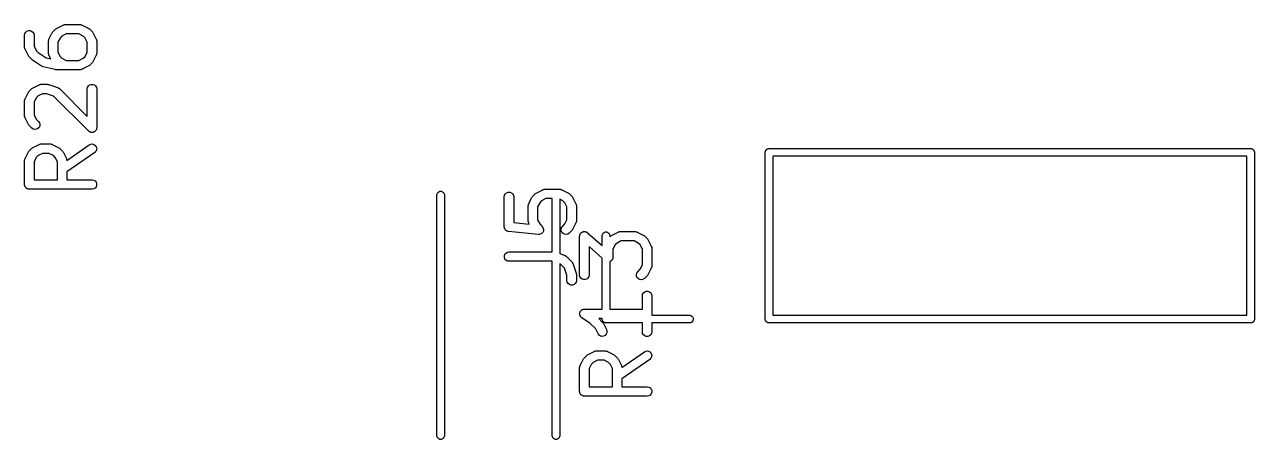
# Model space of a CAD drawing. Extents: x 18.9 to 106.1, y -88.7 to -15.4.
# Drawn here: x 82.36 to 101.97, y -75.64 to -69.02 of the extents above; entities that cross this region are included whole.
import ezdxf

# ---------------------------------------------------------------- set-up
doc = ezdxf.new("R2010")
doc.units = 0
doc.header["$MEASUREMENT"] = 0
doc.layers.add('BLACK', color=7, linetype='CONTINUOUS')

msp = doc.modelspace()

# ---------------------------------------------------------------- linework, layer by layer
at = {"layer": 'BLACK', "linetype": 'CONTINUOUS'}
for p, q in [((82.879, -69.0766), (82.9743, -69.029)), ((82.9743, -69.029), (82.9784, -69.0278)), ((82.9784, -69.0278), (82.9822, -69.0256)), ((82.9822, -69.0256), (82.9908, -69.0241)), ((82.9908, -69.0241), (82.9992, -69.0216)), ((82.9992, -69.0216), (83.0035, -69.0218)), ((83.0035, -69.0218), (83.0078, -69.0211)), ((83.0078, -69.0211), (83.2459, -69.0211)), ((83.2459, -69.0211), (83.2502, -69.0218)), ((83.2502, -69.0218), (83.2545, -69.0216)), ((83.2545, -69.0216), (83.2629, -69.0241)), ((83.2629, -69.0241), (83.2716, -69.0256)), ((83.2716, -69.0256), (83.2753, -69.0278)), ((83.2753, -69.0278), (83.2794, -69.029)), ((83.2794, -69.029), (83.3747, -69.0766)), ((82.3614, -69.1913), (82.3659, -69.1657)), ((82.3614, -69.3818), (82.3614, -69.1913)), ((82.3659, -69.1657), (82.3789, -69.1431)), ((82.3789, -69.1431), (82.3989, -69.1264)), ((82.3989, -69.1264), (82.4234, -69.1175)), ((82.4234, -69.1175), (82.4494, -69.1175)), ((82.4494, -69.1175), (82.4739, -69.1264)), ((82.4739, -69.1264), (82.4938, -69.1431)), ((82.4938, -69.1431), (82.5069, -69.1657)), ((82.5069, -69.1657), (82.5114, -69.1913)), ((82.5114, -69.1913), (82.5114, -69.3641)), ((82.7503, -69.253), (82.7979, -69.1578)), ((82.7979, -69.1578), (82.805, -69.1481)), ((82.805, -69.1481), (82.8119, -69.1383)), ((82.8119, -69.1383), (82.8595, -69.0907)), ((82.8595, -69.0907), (82.8694, -69.0838)), ((82.8694, -69.0838), (82.879, -69.0766)), ((82.957, -69.2054), (82.9266, -69.2358)), ((83.0255, -69.1711), (82.957, -69.2054)), ((83.2282, -69.1711), (83.0255, -69.1711)), ((83.2967, -69.2054), (83.2282, -69.1711)), ((83.3271, -69.2358), (83.2967, -69.2054)), ((83.3747, -69.0766), (83.3843, -69.0838)), ((83.3843, -69.0838), (83.3942, -69.0907)), ((83.3942, -69.0907), (83.4418, -69.1383)), ((83.4418, -69.1383), (83.4487, -69.1481)), ((83.4487, -69.1481), (83.4558, -69.1578)), ((83.4558, -69.1578), (83.5035, -69.253)), ((82.3621, -69.3861), (82.3614, -69.3818)), ((82.3619, -69.3904), (82.3621, -69.3861)), ((82.3644, -69.3988), (82.3619, -69.3904)), ((82.3659, -69.4075), (82.3644, -69.3988)), ((82.3681, -69.4112), (82.3659, -69.4075)), ((82.3693, -69.4154), (82.3681, -69.4112)), ((82.4169, -69.5106), (82.3693, -69.4154)), ((82.5114, -69.3641), (82.5456, -69.4326)), ((82.7423, -69.2866), (82.7431, -69.2823)), ((82.7423, -69.477), (82.7423, -69.2866)), ((82.7428, -69.278), (82.7453, -69.2696)), ((82.7431, -69.2823), (82.7428, -69.278)), ((82.7453, -69.2696), (82.7469, -69.2609)), ((82.7469, -69.2609), (82.749, -69.2572)), ((82.749, -69.2572), (82.7503, -69.253)), ((82.9266, -69.2358), (82.8923, -69.3043)), ((82.8923, -69.3043), (82.8923, -69.4593)), ((83.3614, -69.3043), (83.3271, -69.2358)), ((83.3614, -69.4593), (83.3614, -69.3043)), ((83.5035, -69.253), (83.5047, -69.2572)), ((83.5047, -69.2572), (83.5069, -69.2609)), ((83.5069, -69.2609), (83.5084, -69.2696)), ((83.5084, -69.2696), (83.5109, -69.278)), ((83.5109, -69.278), (83.5106, -69.2823)), ((83.5106, -69.2823), (83.5114, -69.2866)), ((83.5114, -69.2866), (83.5114, -69.477)), ((82.4241, -69.5203), (82.4169, -69.5106)), ((82.431, -69.5301), (82.4241, -69.5203)), ((82.4786, -69.5777), (82.431, -69.5301)), ((82.4847, -69.5819), (82.4786, -69.5777)), ((82.49, -69.5871), (82.4847, -69.5819)), ((82.6329, -69.6823), (82.49, -69.5871)), ((82.5456, -69.4326), (82.5794, -69.4664)), ((82.5794, -69.4664), (82.7053, -69.5503)), ((82.7053, -69.5503), (82.7794, -69.5688)), ((82.7431, -69.4813), (82.7423, -69.477)), ((82.7428, -69.4856), (82.7431, -69.4813)), ((82.7453, -69.494), (82.7428, -69.4856)), ((82.7469, -69.5027), (82.7453, -69.494)), ((82.749, -69.5064), (82.7469, -69.5027)), ((82.7503, -69.5106), (82.749, -69.5064)), ((82.7794, -69.5688), (82.7503, -69.5106)), ((82.8923, -69.4593), (82.9266, -69.5279)), ((82.9266, -69.5279), (82.957, -69.5583)), ((82.957, -69.5583), (83.0255, -69.5925)), ((83.0255, -69.5925), (83.2282, -69.5925)), ((83.2282, -69.5925), (83.2967, -69.5583)), ((83.2967, -69.5583), (83.3271, -69.5279)), ((83.3271, -69.5279), (83.3614, -69.4593)), ((83.4487, -69.6155), (83.4418, -69.6253)), ((83.4558, -69.6058), (83.4487, -69.6155)), ((83.5035, -69.5106), (83.4558, -69.6058)), ((83.5047, -69.5064), (83.5035, -69.5106)), ((83.5069, -69.5027), (83.5047, -69.5064)), ((83.5084, -69.494), (83.5069, -69.5027)), ((83.5109, -69.4856), (83.5084, -69.494)), ((83.5114, -69.477), (83.5106, -69.4813)), ((83.5106, -69.4813), (83.5109, -69.4856)), ((82.6446, -69.6875), (82.6329, -69.6823)), ((82.6563, -69.6927), (82.6446, -69.6875)), ((82.8468, -69.7403), (82.6563, -69.6927)), ((82.8559, -69.7409), (82.8468, -69.7403)), ((82.865, -69.7425), (82.8559, -69.7409)), ((83.2459, -69.7425), (82.865, -69.7425)), ((83.2502, -69.7418), (83.2459, -69.7425)), ((83.2545, -69.742), (83.2502, -69.7418)), ((83.2629, -69.7395), (83.2545, -69.742)), ((83.2716, -69.738), (83.2629, -69.7395)), ((83.2753, -69.7358), (83.2716, -69.738)), ((83.2794, -69.7346), (83.2753, -69.7358)), ((83.3747, -69.687), (83.2794, -69.7346)), ((83.3843, -69.6798), (83.3747, -69.687)), ((83.3942, -69.6729), (83.3843, -69.6798)), ((83.4418, -69.6253), (83.3942, -69.6729)), ((82.4981, -70.029), (82.5933, -69.9814)), ((82.5933, -69.9814), (82.5975, -69.9802)), ((82.5975, -69.9802), (82.6012, -69.978)), ((82.6012, -69.978), (82.6099, -69.9765)), ((82.6099, -69.9765), (82.6183, -69.974)), ((82.6183, -69.974), (82.6226, -69.9742)), ((82.6226, -69.9742), (82.6269, -69.9735)), ((82.6269, -69.9735), (82.7221, -69.9735)), ((82.7221, -69.9735), (82.7339, -69.9756)), ((82.7339, -69.9756), (82.7458, -69.9773)), ((82.7458, -69.9773), (82.8887, -70.0249)), ((83.3659, -70.0228), (83.3789, -70.0003)), ((83.3789, -70.0003), (83.3989, -69.9835)), ((83.3989, -69.9835), (83.4234, -69.9746)), ((83.4234, -69.9746), (83.4494, -69.9746)), ((83.4494, -69.9746), (83.4739, -69.9835)), ((83.4739, -69.9835), (83.4938, -70.0003)), ((83.4938, -70.0003), (83.5069, -70.0228)), ((82.3659, -70.2133), (82.3681, -70.2096)), ((82.3681, -70.2096), (82.3693, -70.2054)), ((82.3693, -70.2054), (82.4169, -70.1102)), ((82.4169, -70.1102), (82.4241, -70.1005)), ((82.4241, -70.1005), (82.431, -70.0907)), ((82.431, -70.0907), (82.4786, -70.0431)), ((82.4786, -70.0431), (82.4884, -70.0362)), ((82.4884, -70.0362), (82.4981, -70.029)), ((82.5456, -70.1881), (82.5114, -70.2567)), ((82.576, -70.1577), (82.5456, -70.1881)), ((82.6446, -70.1235), (82.576, -70.1577)), ((82.7099, -70.1235), (82.6446, -70.1235)), ((82.8244, -70.1616), (82.7099, -70.1235)), ((83.3833, -70.7206), (82.8244, -70.1616)), ((82.8887, -70.0249), (82.8925, -70.027)), ((82.8925, -70.027), (82.8966, -70.0281)), ((82.8966, -70.0281), (82.9038, -70.0332)), ((82.9038, -70.0332), (82.9116, -70.0373)), ((82.9116, -70.0373), (82.9144, -70.0406)), ((82.9144, -70.0406), (82.918, -70.0431)), ((82.918, -70.0431), (83.3614, -70.4865)), ((83.3614, -70.0485), (83.3659, -70.0228)), ((83.3614, -70.4865), (83.3614, -70.0485)), ((83.5069, -70.0228), (83.5114, -70.0485)), ((83.5114, -70.0485), (83.5114, -70.6675)), ((82.3614, -70.239), (82.3621, -70.2347)), ((82.3614, -70.477), (82.3614, -70.239)), ((82.3619, -70.2304), (82.3644, -70.222)), ((82.3621, -70.2347), (82.3619, -70.2304)), ((82.3644, -70.222), (82.3659, -70.2133)), ((82.5114, -70.2567), (82.5114, -70.4593)), ((82.3621, -70.4813), (82.3614, -70.477)), ((82.3619, -70.4856), (82.3621, -70.4813)), ((82.3644, -70.494), (82.3619, -70.4856)), ((82.3659, -70.5027), (82.3644, -70.494)), ((82.3681, -70.5064), (82.3659, -70.5027)), ((82.3693, -70.5106), (82.3681, -70.5064)), ((82.4169, -70.6058), (82.3693, -70.5106)), ((82.5114, -70.4593), (82.5456, -70.5279)), ((82.5456, -70.5279), (82.5847, -70.5669)), ((82.5847, -70.5669), (82.5996, -70.5882)), ((82.5996, -70.5882), (82.6063, -70.6134)), ((82.4241, -70.6155), (82.4169, -70.6058)), ((82.431, -70.6253), (82.4241, -70.6155)), ((82.4786, -70.6729), (82.431, -70.6253)), ((82.4999, -70.6879), (82.4786, -70.6729)), ((82.5251, -70.6946), (82.4999, -70.6879)), ((82.551, -70.6923), (82.5251, -70.6946)), ((82.5746, -70.6813), (82.551, -70.6923)), ((82.5931, -70.6629), (82.5746, -70.6813)), ((82.6041, -70.6393), (82.5931, -70.6629)), ((82.6063, -70.6134), (82.6041, -70.6393)), ((83.3914, -70.7262), (83.3833, -70.7206)), ((83.3989, -70.7325), (83.3914, -70.7262)), ((83.402, -70.7336), (83.3989, -70.7325)), ((83.4047, -70.7355), (83.402, -70.7336)), ((83.4141, -70.738), (83.4047, -70.7355)), ((83.4234, -70.7414), (83.4141, -70.738)), ((83.4267, -70.7414), (83.4234, -70.7414)), ((83.4298, -70.7422), (83.4267, -70.7414)), ((83.4396, -70.7414), (83.4298, -70.7422)), ((83.4494, -70.7414), (83.4396, -70.7414)), ((83.4525, -70.7403), (83.4494, -70.7414)), ((83.4558, -70.74), (83.4525, -70.7403)), ((83.4647, -70.7358), (83.4558, -70.74)), ((83.4739, -70.7325), (83.4647, -70.7358)), ((83.4764, -70.7304), (83.4739, -70.7325)), ((83.4794, -70.729), (83.4764, -70.7304)), ((83.4863, -70.722), (83.4794, -70.729)), ((83.4938, -70.7157), (83.4863, -70.722)), ((83.4955, -70.7129), (83.4938, -70.7157)), ((83.4978, -70.7105), (83.4955, -70.7129)), ((83.502, -70.7017), (83.4978, -70.7105)), ((83.5069, -70.6932), (83.502, -70.7017)), ((83.5074, -70.6899), (83.5069, -70.6932)), ((83.5088, -70.6869), (83.5074, -70.6899)), ((83.5097, -70.6772), (83.5088, -70.6869)), ((83.5114, -70.6675), (83.5097, -70.6772)), ((82.431, -71.0431), (82.4786, -70.9954)), ((82.4786, -70.9954), (82.4884, -70.9886)), ((82.4884, -70.9886), (82.4981, -70.9814)), ((82.4981, -70.9814), (82.5933, -70.9338)), ((82.5933, -70.9338), (82.5975, -70.9325)), ((82.5975, -70.9325), (82.6012, -70.9304)), ((82.6012, -70.9304), (82.6099, -70.9289)), ((82.6099, -70.9289), (82.6183, -70.9263)), ((82.6183, -70.9263), (82.6226, -70.9266)), ((82.6226, -70.9266), (82.6269, -70.9259)), ((82.6269, -70.9259), (82.7697, -70.9259)), ((82.7697, -70.9259), (82.774, -70.9266)), ((82.774, -70.9266), (82.7783, -70.9263)), ((82.7783, -70.9263), (82.7867, -70.9289)), ((82.7867, -70.9289), (82.7954, -70.9304)), ((82.7954, -70.9304), (82.7991, -70.9325)), ((82.7991, -70.9325), (82.8033, -70.9338)), ((82.8033, -70.9338), (82.8985, -70.9814)), ((82.8985, -70.9814), (82.9082, -70.9886)), ((82.9082, -70.9886), (82.918, -70.9954)), ((82.918, -70.9954), (82.9656, -71.0431)), ((83.035, -71.1903), (83.3934, -70.9394)), ((83.3934, -70.9394), (83.417, -70.9284)), ((83.417, -70.9284), (83.4429, -70.9261)), ((83.4429, -70.9261), (83.4681, -70.9329)), ((83.4681, -70.9329), (83.4894, -70.9478)), ((83.4894, -70.9478), (83.5044, -70.9692)), ((83.5044, -70.9692), (83.5111, -70.9943)), ((83.5111, -70.9943), (83.5088, -71.0203)), ((82.3614, -71.1913), (82.3621, -71.1871)), ((82.3614, -71.5723), (82.3614, -71.1913)), ((82.3619, -71.1828), (82.3644, -71.1743)), ((82.3621, -71.1871), (82.3619, -71.1828)), ((82.3644, -71.1743), (82.3659, -71.1657)), ((82.3659, -71.1657), (82.3681, -71.1619)), ((82.3681, -71.1619), (82.3693, -71.1578)), ((82.3693, -71.1578), (82.4169, -71.0626)), ((82.4169, -71.0626), (82.4241, -71.0529)), ((82.4241, -71.0529), (82.431, -71.0431)), ((82.5456, -71.1405), (82.5114, -71.209)), ((82.576, -71.1101), (82.5456, -71.1405)), ((82.6446, -71.0759), (82.576, -71.1101)), ((82.752, -71.0759), (82.6446, -71.0759)), ((82.8205, -71.1101), (82.752, -71.0759)), ((82.8509, -71.1405), (82.8205, -71.1101)), ((82.8852, -71.209), (82.8509, -71.1405)), ((82.9656, -71.0431), (82.9725, -71.0529)), ((82.9725, -71.0529), (82.9797, -71.0626)), ((82.9797, -71.0626), (83.0273, -71.1578)), ((83.0273, -71.1578), (83.0285, -71.1619)), ((83.0285, -71.1619), (83.0307, -71.1657)), ((83.0307, -71.1657), (83.0322, -71.1743)), ((83.0322, -71.1743), (83.0347, -71.1828)), ((83.0347, -71.1828), (83.0344, -71.1871)), ((83.0344, -71.1871), (83.035, -71.1903)), ((83.4794, -71.0623), (83.0352, -71.3732)), ((83.4978, -71.0439), (83.4794, -71.0623)), ((83.5088, -71.0203), (83.4978, -71.0439)), ((94.174, -71.0494), (94.1758, -71.0444)), ((94.174, -71.0548), (94.174, -71.0494)), ((94.174, -73.7252), (94.174, -71.0548)), ((94.1758, -71.0444), (94.1767, -71.0392)), ((94.1767, -71.0392), (94.1794, -71.0346)), ((94.1794, -71.0346), (94.1812, -71.0295)), ((94.1812, -71.0295), (94.1847, -71.0254)), ((94.1847, -71.0254), (94.1873, -71.0208)), ((94.1873, -71.0208), (94.1914, -71.0174)), ((94.1914, -71.0174), (94.1948, -71.0133)), ((94.1948, -71.0133), (94.1995, -71.0107)), ((94.1995, -71.0107), (94.2035, -71.0072)), ((94.2035, -71.0072), (94.2085, -71.0054)), ((94.2085, -71.0054), (94.2132, -71.0027)), ((94.2132, -71.0027), (94.2184, -71.0018)), ((94.2184, -71.0018), (94.2234, -71)), ((94.2234, -71), (94.2287, -71)), ((94.2287, -71), (94.2288, -71)), ((94.2288, -71), (101.919, -71)), ((94.294, -71.12), (94.294, -73.66)), ((101.854, -71.12), (94.294, -71.12)), ((101.854, -73.66), (101.854, -71.12)), ((101.919, -71), (101.925, -71)), ((101.919, -71), (101.919, -71)), ((101.925, -71), (101.93, -71.0018)), ((101.93, -71.0018), (101.935, -71.0027)), ((101.935, -71.0027), (101.939, -71.0054)), ((101.939, -71.0054), (101.944, -71.0072)), ((101.944, -71.0072), (101.949, -71.0107)), ((101.949, -71.0107), (101.953, -71.0133)), ((101.953, -71.0133), (101.957, -71.0174)), ((101.957, -71.0174), (101.961, -71.0208)), ((101.961, -71.0208), (101.963, -71.0255)), ((101.963, -71.0255), (101.967, -71.0295)), ((101.967, -71.0295), (101.969, -71.0345)), ((101.969, -71.0345), (101.971, -71.0392)), ((101.971, -71.0392), (101.972, -71.0444)), ((101.972, -71.0444), (101.974, -71.0494)), ((101.974, -71.0494), (101.974, -71.0547)), ((101.974, -71.0547), (101.974, -71.0548)), ((101.974, -71.0548), (101.974, -73.7252)), ((82.5114, -71.209), (82.5114, -71.4973)), ((82.8852, -71.4973), (82.8852, -71.209)), ((83.0352, -71.3732), (83.0352, -71.4973)), ((82.3625, -71.5787), (82.3614, -71.5723)), ((82.3625, -71.5853), (82.3625, -71.5787)), ((82.3648, -71.5915), (82.3625, -71.5853)), ((82.5114, -71.4973), (82.8852, -71.4973)), ((83.0352, -71.4973), (83.4364, -71.4973)), ((83.4364, -71.4973), (83.462, -71.5018)), ((83.462, -71.5018), (83.4846, -71.5148)), ((83.4846, -71.5148), (83.5013, -71.5348)), ((83.5013, -71.5348), (83.5102, -71.5593)), ((83.5102, -71.5853), (83.5013, -71.6098)), ((83.5102, -71.5593), (83.5102, -71.5853)), ((82.3659, -71.5979), (82.3648, -71.5915)), ((82.3692, -71.6036), (82.3659, -71.5979)), ((82.3714, -71.6098), (82.3692, -71.6036)), ((82.3756, -71.6148), (82.3714, -71.6098)), ((82.3789, -71.6205), (82.3756, -71.6148)), ((82.384, -71.6247), (82.3789, -71.6205)), ((82.3882, -71.6297), (82.384, -71.6247)), ((82.3939, -71.633), (82.3882, -71.6297)), ((82.3989, -71.6372), (82.3939, -71.633)), ((82.405, -71.6395), (82.3989, -71.6372)), ((82.4107, -71.6428), (82.405, -71.6395)), ((82.4172, -71.6439), (82.4107, -71.6428)), ((82.4234, -71.6461), (82.4172, -71.6439)), ((82.4299, -71.6461), (82.4234, -71.6461)), ((82.4364, -71.6473), (82.4299, -71.6461)), ((83.4364, -71.6473), (82.4364, -71.6473)), ((83.462, -71.6428), (83.4364, -71.6473)), ((83.4846, -71.6297), (83.462, -71.6428)), ((83.5013, -71.6098), (83.4846, -71.6297)), ((88.936, -71.7348), (88.9387, -71.7192)), ((88.936, -75.5852), (88.936, -71.7348)), ((88.9387, -71.7192), (88.9493, -71.7008)), ((88.9493, -71.7008), (88.9655, -71.6872)), ((88.9655, -71.6872), (88.9854, -71.68)), ((88.9854, -71.68), (89.0066, -71.68)), ((89.0066, -71.68), (89.0265, -71.6872)), ((89.0265, -71.6872), (89.0427, -71.7008)), ((89.0427, -71.7008), (89.0533, -71.7192)), ((89.0533, -71.7192), (89.056, -71.7348)), ((89.056, -71.7348), (89.056, -75.5852)), ((90.0114, -71.771), (90.0159, -71.7453)), ((90.0114, -72.2471), (90.0114, -71.771)), ((90.0159, -71.7453), (90.0289, -71.7227)), ((90.0289, -71.7227), (90.0489, -71.706)), ((90.0489, -71.706), (90.0734, -71.6971)), ((90.0734, -71.6971), (90.0994, -71.6971)), ((90.0994, -71.6971), (90.1239, -71.706)), ((90.1239, -71.706), (90.1438, -71.7227)), ((90.1438, -71.7227), (90.1569, -71.7453)), ((90.1569, -71.7453), (90.1614, -71.771)), ((90.1614, -71.771), (90.1614, -72.1793)), ((90.4479, -71.785), (90.455, -71.7754)), ((90.455, -71.7754), (90.4619, -71.7655)), ((90.4619, -71.7655), (90.5095, -71.7179)), ((90.5095, -71.7179), (90.5194, -71.711)), ((90.5194, -71.711), (90.529, -71.7039)), ((90.529, -71.7039), (90.6243, -71.6563)), ((90.6243, -71.6563), (90.6284, -71.655)), ((90.6284, -71.655), (90.6322, -71.6529)), ((90.6322, -71.6529), (90.6408, -71.6513)), ((90.6408, -71.6513), (90.6492, -71.6488)), ((90.6492, -71.6488), (90.6535, -71.6491)), ((90.6535, -71.6491), (90.6578, -71.6483)), ((90.6578, -71.6483), (90.8959, -71.6483)), ((90.8959, -71.6483), (90.9002, -71.6491)), ((90.9002, -71.6491), (90.9045, -71.6488)), ((90.9045, -71.6488), (90.9129, -71.6513)), ((90.9129, -71.6513), (90.9216, -71.6529)), ((90.9216, -71.6529), (90.9253, -71.655)), ((90.9253, -71.655), (90.9294, -71.6563)), ((90.9294, -71.6563), (91.0247, -71.7039)), ((91.0247, -71.7039), (91.0343, -71.711)), ((91.0343, -71.711), (91.0442, -71.7179)), ((91.0442, -71.7179), (91.0918, -71.7655)), ((91.0918, -71.7655), (91.0987, -71.7754)), ((91.0987, -71.7754), (91.1058, -71.785)), ((90.3923, -71.9138), (90.3931, -71.9095)), ((90.3923, -72.1519), (90.3923, -71.9138)), ((90.3928, -71.9052), (90.3953, -71.8968)), ((90.3931, -71.9095), (90.3928, -71.9052)), ((90.3953, -71.8968), (90.3969, -71.8882)), ((90.3969, -71.8882), (90.399, -71.8844)), ((90.399, -71.8844), (90.4003, -71.8803)), ((90.4003, -71.8803), (90.4479, -71.785)), ((90.5766, -71.863), (90.5423, -71.9315)), ((90.5423, -71.9315), (90.5423, -72.1342)), ((90.607, -71.8326), (90.5766, -71.863)), ((90.6755, -71.7983), (90.607, -71.8326)), ((90.776, -71.7983), (90.6755, -71.7983)), ((90.776, -72.6483), (90.776, -71.7983)), ((90.9467, -71.8326), (90.896, -71.8072)), ((90.896, -71.8072), (90.896, -72.6761)), ((90.9771, -71.863), (90.9467, -71.8326)), ((91.0114, -71.9315), (90.9771, -71.863)), ((91.0114, -72.1342), (91.0114, -71.9315)), ((91.1058, -71.785), (91.1535, -71.8803)), ((91.1535, -71.8803), (91.1547, -71.8844)), ((91.1547, -71.8844), (91.1569, -71.8882)), ((91.1569, -71.8882), (91.1584, -71.8968)), ((91.1584, -71.8968), (91.1609, -71.9052)), ((91.1609, -71.9052), (91.1606, -71.9095)), ((91.1606, -71.9095), (91.1614, -71.9138)), ((91.1614, -71.9138), (91.1614, -72.1519)), ((90.3931, -72.1562), (90.3923, -72.1519)), ((90.3928, -72.1605), (90.3931, -72.1562)), ((90.3953, -72.1689), (90.3928, -72.1605)), ((90.3969, -72.1776), (90.3953, -72.1689)), ((90.5423, -72.1342), (90.5766, -72.2027)), ((90.9771, -72.2027), (91.0114, -72.1342)), ((91.1584, -72.1689), (91.1569, -72.1776)), ((91.1609, -72.1605), (91.1584, -72.1689)), ((91.1614, -72.1519), (91.1606, -72.1562)), ((91.1606, -72.1562), (91.1609, -72.1605)), ((90.0119, -72.2499), (90.0114, -72.2471)), ((90.0116, -72.2528), (90.0119, -72.2499)), ((90.0141, -72.2627), (90.0116, -72.2528)), ((90.0159, -72.2728), (90.0141, -72.2627)), ((90.0173, -72.2752), (90.0159, -72.2728)), ((90.018, -72.278), (90.0173, -72.2752)), ((90.0238, -72.2865), (90.018, -72.278)), ((90.0289, -72.2954), (90.0238, -72.2865)), ((90.0311, -72.2972), (90.0289, -72.2954)), ((90.0327, -72.2995), (90.0311, -72.2972)), ((90.041, -72.3055), (90.0327, -72.2995)), ((90.0489, -72.3121), (90.041, -72.3055)), ((90.0515, -72.3131), (90.0489, -72.3121)), ((90.0538, -72.3147), (90.0515, -72.3131)), ((90.0637, -72.3175), (90.0538, -72.3147)), ((90.0734, -72.321), (90.0637, -72.3175)), ((90.0762, -72.321), (90.0734, -72.321)), ((90.0789, -72.3218), (90.0762, -72.321)), ((90.5551, -72.3694), (90.0789, -72.3218)), ((90.1614, -72.1793), (90.4096, -72.2041)), ((90.399, -72.1813), (90.3969, -72.1776)), ((90.4003, -72.1854), (90.399, -72.1813)), ((90.4096, -72.2041), (90.4003, -72.1854)), ((90.5556, -72.3694), (90.5551, -72.3694)), ((90.556, -72.3695), (90.5556, -72.3694)), ((90.5685, -72.3684), (90.556, -72.3695)), ((90.5811, -72.3674), (90.5685, -72.3684)), ((90.5766, -72.2027), (90.6156, -72.2417)), ((90.5815, -72.3672), (90.5811, -72.3674)), ((90.582, -72.3672), (90.5815, -72.3672)), ((90.5934, -72.3619), (90.582, -72.3672)), ((90.6048, -72.3567), (90.5934, -72.3619)), ((90.6052, -72.3564), (90.6048, -72.3567)), ((90.6056, -72.3562), (90.6052, -72.3564)), ((90.6145, -72.3473), (90.6056, -72.3562)), ((90.6235, -72.3385), (90.6145, -72.3473)), ((90.6156, -72.2417), (90.6159, -72.2421)), ((90.6159, -72.2421), (90.6163, -72.2424)), ((90.6163, -72.2424), (90.6233, -72.2528)), ((90.6233, -72.2528), (90.6305, -72.2631)), ((90.6237, -72.3381), (90.6235, -72.3385)), ((90.624, -72.3378), (90.6237, -72.3381)), ((90.6293, -72.3264), (90.624, -72.3378)), ((90.6348, -72.3151), (90.6293, -72.3264)), ((90.6305, -72.2631), (90.6307, -72.2635)), ((90.6307, -72.2635), (90.6309, -72.2639)), ((90.6309, -72.2639), (90.634, -72.2761)), ((90.634, -72.2761), (90.6373, -72.2882)), ((90.635, -72.3142), (90.6348, -72.3146)), ((90.6348, -72.3146), (90.6348, -72.3151)), ((90.6361, -72.3017), (90.635, -72.3142)), ((90.6374, -72.2892), (90.6361, -72.3017)), ((90.6373, -72.2882), (90.6372, -72.2887)), ((90.6372, -72.2887), (90.6374, -72.2892)), ((90.9164, -72.2882), (90.9232, -72.2631)), ((90.9187, -72.3142), (90.9164, -72.2882)), ((90.9297, -72.3378), (90.9187, -72.3142)), ((90.9232, -72.2631), (90.9381, -72.2417)), ((90.9481, -72.3562), (90.9297, -72.3378)), ((90.9381, -72.2417), (90.9771, -72.2027)), ((90.9717, -72.3672), (90.9481, -72.3562)), ((90.9977, -72.3695), (90.9717, -72.3672)), ((91.0228, -72.3627), (90.9977, -72.3695)), ((91.0442, -72.3478), (91.0228, -72.3627)), ((91.0918, -72.3002), (91.0442, -72.3478)), ((91.0987, -72.2903), (91.0918, -72.3002)), ((91.1058, -72.2807), (91.0987, -72.2903)), ((91.1535, -72.1854), (91.1058, -72.2807)), ((91.1547, -72.1813), (91.1535, -72.1854)), ((91.1569, -72.1776), (91.1547, -72.1813)), ((91.2179, -72.3724), (91.2216, -72.3661)), ((91.2216, -72.3661), (91.2242, -72.3593)), ((91.2242, -72.3593), (91.228, -72.3549)), ((91.228, -72.3549), (91.2309, -72.3499)), ((91.2309, -72.3499), (91.2365, -72.3452)), ((91.2365, -72.3452), (91.2414, -72.3397)), ((91.2414, -72.3397), (91.2464, -72.3369)), ((91.2464, -72.3369), (91.2509, -72.3331)), ((91.2509, -72.3331), (91.2578, -72.3306)), ((91.2578, -72.3306), (91.2642, -72.3271)), ((91.2642, -72.3271), (91.2699, -72.3262)), ((91.2699, -72.3262), (91.2754, -72.3242)), ((91.2754, -72.3242), (91.2827, -72.3242)), ((91.2827, -72.3242), (91.2899, -72.3231)), ((91.2899, -72.3231), (91.2956, -72.3242)), ((91.2956, -72.3242), (91.3014, -72.3242)), ((91.3014, -72.3242), (91.3083, -72.3267)), ((91.3083, -72.3267), (91.3155, -72.3282)), ((91.3155, -72.3282), (91.3204, -72.3312)), ((91.3204, -72.3312), (91.3259, -72.3331)), ((91.3259, -72.3331), (91.3315, -72.3379)), ((91.3315, -72.3379), (91.3378, -72.3417)), ((91.3378, -72.3417), (91.574, -72.5484)), ((91.574, -72.3848), (91.5767, -72.3692)), ((91.5767, -72.3692), (91.5873, -72.3508)), ((91.5873, -72.3508), (91.6035, -72.3372)), ((91.6035, -72.3372), (91.6234, -72.33)), ((91.6234, -72.33), (91.6446, -72.33)), ((91.6446, -72.33), (91.6645, -72.3372)), ((91.6645, -72.3372), (91.6807, -72.3508)), ((91.6807, -72.3508), (91.6913, -72.3692)), ((91.6913, -72.3692), (91.694, -72.3848)), ((91.731, -72.3786), (91.8263, -72.331)), ((91.8263, -72.331), (91.8304, -72.3298)), ((91.8304, -72.3298), (91.8342, -72.3276)), ((91.8342, -72.3276), (91.8428, -72.3261)), ((91.8428, -72.3261), (91.8512, -72.3236)), ((91.8512, -72.3236), (91.8555, -72.3238)), ((91.8555, -72.3238), (91.8598, -72.3231)), ((91.8598, -72.3231), (92.0979, -72.3231)), ((92.0979, -72.3231), (92.1022, -72.3238)), ((92.1022, -72.3238), (92.1065, -72.3236)), ((92.1065, -72.3236), (92.1149, -72.3261)), ((92.1149, -72.3261), (92.1236, -72.3276)), ((92.1236, -72.3276), (92.1273, -72.3298)), ((92.1273, -72.3298), (92.1314, -72.331)), ((92.1314, -72.331), (92.2267, -72.3786)), ((91.2134, -72.3981), (91.2147, -72.3909)), ((91.2134, -73.0171), (91.2134, -72.3981)), ((91.2147, -72.3909), (91.2148, -72.3835)), ((91.2148, -72.3835), (91.2169, -72.3781)), ((91.2169, -72.3781), (91.2179, -72.3724)), ((91.574, -72.7477), (91.3634, -72.5634)), ((91.3634, -72.5634), (91.3634, -73.0171)), ((91.574, -72.5484), (91.574, -72.3848)), ((91.694, -72.3848), (91.694, -72.4102)), ((91.694, -72.4102), (91.7115, -72.3927)), ((91.7115, -72.3927), (91.7214, -72.3858)), ((91.7214, -72.3858), (91.731, -72.3786)), ((91.7786, -72.5378), (91.7443, -72.6063)), ((91.809, -72.5074), (91.7786, -72.5378)), ((91.8775, -72.4731), (91.809, -72.5074)), ((92.0802, -72.4731), (91.8775, -72.4731)), ((92.1487, -72.5074), (92.0802, -72.4731)), ((92.1791, -72.5378), (92.1487, -72.5074)), ((92.2134, -72.6063), (92.1791, -72.5378)), ((92.2267, -72.3786), (92.2363, -72.3858)), ((92.2363, -72.3858), (92.2462, -72.3927)), ((92.2462, -72.3927), (92.2938, -72.4403)), ((92.2938, -72.4403), (92.3007, -72.4501)), ((92.3007, -72.4501), (92.3078, -72.4598)), ((92.3078, -72.4598), (92.3555, -72.555)), ((92.3555, -72.555), (92.3567, -72.5592)), ((92.3567, -72.5592), (92.3589, -72.5629)), ((92.3589, -72.5629), (92.3604, -72.5716)), ((90.0125, -72.7103), (90.0214, -72.6858)), ((90.0125, -72.7364), (90.0125, -72.7103)), ((90.0214, -72.7608), (90.0125, -72.7364)), ((90.0214, -72.6858), (90.0382, -72.6659)), ((90.0382, -72.7808), (90.0214, -72.7608)), ((90.0382, -72.6659), (90.0607, -72.6529)), ((90.0607, -72.6529), (90.0864, -72.6483)), ((90.0864, -72.6483), (90.776, -72.6483)), ((90.896, -72.6761), (90.9672, -72.6998)), ((90.9672, -72.6998), (90.971, -72.7019)), ((90.971, -72.7019), (90.9752, -72.703)), ((90.9752, -72.703), (90.9824, -72.708)), ((90.9824, -72.708), (90.9901, -72.7122)), ((90.9901, -72.7122), (90.993, -72.7154)), ((90.993, -72.7154), (90.9966, -72.7179)), ((90.9966, -72.7179), (91.0918, -72.8132)), ((91.574, -73.5612), (91.574, -72.7477)), ((91.7398, -72.7571), (91.7361, -72.7634)), ((91.7408, -72.7514), (91.7398, -72.7571)), ((91.7429, -72.746), (91.7408, -72.7514)), ((91.7431, -72.7386), (91.7429, -72.746)), ((91.7443, -72.7314), (91.7431, -72.7386)), ((91.7443, -72.6063), (91.7443, -72.7314)), ((92.2134, -72.8566), (92.2134, -72.6063)), ((92.3604, -72.5716), (92.3629, -72.58)), ((92.3629, -72.58), (92.3626, -72.5843)), ((92.3626, -72.5843), (92.3634, -72.5886)), ((92.3634, -72.5886), (92.3634, -72.8743)), ((90.0607, -72.7938), (90.0382, -72.7808)), ((90.0864, -72.7983), (90.0607, -72.7938)), ((90.776, -72.7983), (90.0864, -72.7983)), ((90.776, -75.5852), (90.776, -72.7983)), ((90.903, -72.8365), (90.896, -72.8342)), ((90.896, -72.8342), (90.896, -75.5852)), ((90.9732, -72.9067), (90.903, -72.8365)), ((91.0114, -73.0212), (90.9732, -72.9067)), ((91.0918, -72.8132), (91.0943, -72.8167)), ((91.0943, -72.8167), (91.0975, -72.8196)), ((91.0975, -72.8196), (91.1017, -72.8273)), ((91.1017, -72.8273), (91.1067, -72.8345)), ((91.1067, -72.8345), (91.1079, -72.8387)), ((91.1079, -72.8387), (91.1099, -72.8425)), ((91.1099, -72.8425), (91.1575, -72.9853)), ((91.6999, -72.7989), (91.694, -72.8022)), ((91.694, -72.8022), (91.694, -73.5612)), ((91.7068, -72.7964), (91.6999, -72.7989)), ((91.7113, -72.7927), (91.7068, -72.7964)), ((91.7163, -72.7899), (91.7113, -72.7927)), ((91.7212, -72.7843), (91.7163, -72.7899)), ((91.7268, -72.7796), (91.7212, -72.7843)), ((91.7297, -72.7746), (91.7268, -72.7796)), ((91.7335, -72.7703), (91.7297, -72.7746)), ((91.7361, -72.7634), (91.7335, -72.7703)), ((92.1401, -72.9641), (92.1791, -72.9251)), ((92.1791, -72.9251), (92.2134, -72.8566)), ((92.3555, -72.9078), (92.3078, -73.0031)), ((92.3567, -72.9037), (92.3555, -72.9078)), ((92.3589, -72.8999), (92.3567, -72.9037)), ((92.3604, -72.8913), (92.3589, -72.8999)), ((92.3629, -72.8829), (92.3604, -72.8913)), ((92.3634, -72.8743), (92.3626, -72.8785)), ((92.3626, -72.8785), (92.3629, -72.8829)), ((91.0114, -73.1043), (91.0114, -73.0212)), ((91.0159, -73.1299), (91.0114, -73.1043)), ((91.0289, -73.1525), (91.0159, -73.1299)), ((91.0489, -73.1692), (91.0289, -73.1525)), ((91.1438, -73.1525), (91.1239, -73.1692)), ((91.1569, -73.1299), (91.1438, -73.1525)), ((91.1614, -73.1043), (91.1569, -73.1299)), ((91.1575, -72.9853), (91.1593, -72.9972)), ((91.1593, -72.9972), (91.1614, -73.009)), ((91.1614, -73.009), (91.1614, -73.1043)), ((91.2179, -73.0428), (91.2134, -73.0171)), ((91.2309, -73.0654), (91.2179, -73.0428)), ((91.2509, -73.0821), (91.2309, -73.0654)), ((91.2754, -73.091), (91.2509, -73.0821)), ((91.3014, -73.091), (91.2754, -73.091)), ((91.3259, -73.0821), (91.3014, -73.091)), ((91.3458, -73.0654), (91.3259, -73.0821)), ((91.3589, -73.0428), (91.3458, -73.0654)), ((91.3634, -73.0171), (91.3589, -73.0428)), ((92.1184, -73.0106), (92.1252, -72.9854)), ((92.1207, -73.0366), (92.1184, -73.0106)), ((92.1317, -73.0602), (92.1207, -73.0366)), ((92.1252, -72.9854), (92.1401, -72.9641)), ((92.1501, -73.0786), (92.1317, -73.0602)), ((92.1737, -73.0896), (92.1501, -73.0786)), ((92.1997, -73.0919), (92.1737, -73.0896)), ((92.2248, -73.0851), (92.1997, -73.0919)), ((92.2462, -73.0702), (92.2248, -73.0851)), ((92.2938, -73.0226), (92.2462, -73.0702)), ((92.3007, -73.0127), (92.2938, -73.0226)), ((92.3078, -73.0031), (92.3007, -73.0127)), ((91.0734, -73.1781), (91.0489, -73.1692)), ((91.0994, -73.1781), (91.0734, -73.1781)), ((91.1239, -73.1692), (91.0994, -73.1781)), ((92.2134, -73.3505), (92.2179, -73.3248)), ((92.2134, -73.5612), (92.2134, -73.3505)), ((92.2179, -73.3248), (92.2309, -73.3023)), ((92.2309, -73.3023), (92.2509, -73.2855)), ((92.2509, -73.2855), (92.2754, -73.2766)), ((92.2754, -73.2766), (92.3014, -73.2766)), ((92.3014, -73.2766), (92.3259, -73.2855)), ((92.3259, -73.2855), (92.3458, -73.3023)), ((92.3458, -73.3023), (92.3589, -73.3248)), ((92.3589, -73.3248), (92.3634, -73.3505)), ((92.3634, -73.3505), (92.3634, -73.66)), ((91.2135, -73.6314), (91.2145, -73.6273)), ((91.2145, -73.6403), (91.2135, -73.6314)), ((91.2145, -73.6232), (91.2176, -73.6148)), ((91.2145, -73.6273), (91.2145, -73.6232)), ((91.2145, -73.6492), (91.2145, -73.6403)), ((91.2159, -73.6531), (91.2145, -73.6492)), ((91.2164, -73.6573), (91.2159, -73.6531)), ((91.2204, -73.6653), (91.2164, -73.6573)), ((91.2176, -73.6148), (91.2197, -73.6061)), ((91.2197, -73.6061), (91.222, -73.6026)), ((91.2234, -73.6737), (91.2204, -73.6653)), ((91.222, -73.6026), (91.2234, -73.5987)), ((91.2234, -73.5987), (91.2292, -73.5918)), ((91.2261, -73.6769), (91.2234, -73.6737)), ((91.2279, -73.6806), (91.2261, -73.6769)), ((91.2344, -73.6868), (91.2279, -73.6806)), ((91.2292, -73.5918), (91.2341, -73.5844)), ((91.2341, -73.5844), (91.2375, -73.5819)), ((91.2402, -73.6936), (91.2344, -73.6868)), ((91.2375, -73.5819), (91.2402, -73.5787)), ((91.2402, -73.5787), (91.2479, -73.5743)), ((91.2438, -73.6957), (91.2402, -73.6936)), ((91.2468, -73.6986), (91.2438, -73.6957)), ((91.3835, -73.7897), (91.2468, -73.6986)), ((91.2479, -73.5743), (91.2551, -73.569)), ((91.2551, -73.569), (91.2591, -73.5678)), ((91.2591, -73.5678), (91.2627, -73.5657)), ((91.2627, -73.5657), (91.2715, -73.5642)), ((91.2715, -73.5642), (91.2801, -73.5616)), ((91.2801, -73.5616), (91.2843, -73.5619)), ((91.2843, -73.5619), (91.2884, -73.5612)), ((91.2884, -73.5612), (91.574, -73.5612)), ((91.574, -73.7112), (91.5171, -73.7112)), ((91.5171, -73.7112), (91.5795, -73.7736)), ((91.574, -73.7252), (91.574, -73.7112)), ((91.574, -73.7253), (91.574, -73.7252)), ((91.574, -73.7306), (91.574, -73.7253)), ((91.5758, -73.7356), (91.574, -73.7306)), ((91.5767, -73.7408), (91.5758, -73.7356)), ((91.5794, -73.7455), (91.5767, -73.7408)), ((91.694, -73.5612), (92.2134, -73.5612)), ((92.3634, -73.66), (92.9692, -73.66)), ((92.9692, -73.66), (92.9848, -73.6627)), ((92.9848, -73.6627), (93.0032, -73.6733)), ((93.0032, -73.6733), (93.0168, -73.6895)), ((93.0168, -73.6895), (93.024, -73.7094)), ((93.024, -73.7306), (93.0168, -73.7505)), ((93.024, -73.7094), (93.024, -73.7306)), ((94.174, -73.7253), (94.174, -73.7252)), ((94.174, -73.7306), (94.174, -73.7253)), ((94.1758, -73.7356), (94.174, -73.7306)), ((94.1767, -73.7408), (94.1758, -73.7356)), ((94.1794, -73.7455), (94.1767, -73.7408)), ((94.294, -73.66), (101.854, -73.66)), ((101.971, -73.7408), (101.969, -73.7455)), ((101.972, -73.7356), (101.971, -73.7408)), ((101.974, -73.7306), (101.972, -73.7356)), ((101.974, -73.7252), (101.974, -73.7253)), ((101.974, -73.7253), (101.974, -73.7306)), ((91.4648, -73.8711), (91.3835, -73.7897)), ((91.507, -73.9554), (91.4648, -73.8711)), ((91.5812, -73.7505), (91.5794, -73.7455)), ((91.5795, -73.7736), (91.5864, -73.7835)), ((91.5847, -73.7545), (91.5812, -73.7505)), ((91.5873, -73.7592), (91.5847, -73.7545)), ((91.5864, -73.7835), (91.5936, -73.7931)), ((91.5914, -73.7626), (91.5873, -73.7592)), ((91.5948, -73.7667), (91.5914, -73.7626)), ((91.5936, -73.7931), (91.6412, -73.8884)), ((91.5995, -73.7693), (91.5948, -73.7667)), ((91.6035, -73.7728), (91.5995, -73.7693)), ((91.6085, -73.7746), (91.6035, -73.7728)), ((91.6132, -73.7773), (91.6085, -73.7746)), ((91.6184, -73.7782), (91.6132, -73.7773)), ((91.6234, -73.78), (91.6184, -73.7782)), ((91.6287, -73.78), (91.6234, -73.78)), ((91.6288, -73.78), (91.6287, -73.78)), ((92.2134, -73.78), (91.6288, -73.78)), ((91.647, -73.9393), (91.6367, -73.9632)), ((91.6412, -73.8884), (91.6486, -73.9133)), ((91.6486, -73.9133), (91.647, -73.9393)), ((92.2134, -73.9219), (92.2134, -73.78)), ((92.2179, -73.9476), (92.2134, -73.9219)), ((92.3634, -73.9219), (92.3589, -73.9476)), ((92.9692, -73.78), (92.3634, -73.78)), ((92.3634, -73.78), (92.3634, -73.9219)), ((92.9848, -73.7773), (92.9692, -73.78)), ((93.0032, -73.7667), (92.9848, -73.7773)), ((93.0168, -73.7505), (93.0032, -73.7667)), ((94.1812, -73.7505), (94.1794, -73.7455)), ((94.1847, -73.7545), (94.1812, -73.7505)), ((94.1873, -73.7592), (94.1847, -73.7545)), ((94.1914, -73.7626), (94.1873, -73.7592)), ((94.1948, -73.7667), (94.1914, -73.7626)), ((94.1995, -73.7693), (94.1948, -73.7667)), ((94.2035, -73.7728), (94.1995, -73.7693)), ((94.2085, -73.7746), (94.2035, -73.7728)), ((94.2132, -73.7773), (94.2085, -73.7746)), ((94.2184, -73.7782), (94.2132, -73.7773)), ((94.2234, -73.78), (94.2184, -73.7782)), ((94.2287, -73.78), (94.2234, -73.78)), ((94.2288, -73.78), (94.2287, -73.78)), ((101.919, -73.78), (94.2288, -73.78)), ((101.925, -73.78), (101.919, -73.78)), ((101.919, -73.78), (101.919, -73.78)), ((101.93, -73.7782), (101.925, -73.78)), ((101.935, -73.7773), (101.93, -73.7782)), ((101.939, -73.7746), (101.935, -73.7773)), ((101.944, -73.7728), (101.939, -73.7746)), ((101.949, -73.7693), (101.944, -73.7728)), ((101.953, -73.7667), (101.949, -73.7693)), ((101.957, -73.7626), (101.953, -73.7667)), ((101.961, -73.7592), (101.957, -73.7626)), ((101.963, -73.7545), (101.961, -73.7592)), ((101.967, -73.7505), (101.963, -73.7545)), ((101.969, -73.7455), (101.967, -73.7505)), ((91.5225, -73.9764), (91.507, -73.9554)), ((91.5443, -73.9907), (91.5225, -73.9764)), ((91.5696, -73.9968), (91.5443, -73.9907)), ((91.5955, -73.9938), (91.5696, -73.9968)), ((91.6188, -73.9821), (91.5955, -73.9938)), ((91.6367, -73.9632), (91.6188, -73.9821)), ((92.2309, -73.9701), (92.2179, -73.9476)), ((92.2509, -73.9869), (92.2309, -73.9701)), ((92.2754, -73.9958), (92.2509, -73.9869)), ((92.3014, -73.9958), (92.2754, -73.9958)), ((92.3259, -73.9869), (92.3014, -73.9958)), ((92.3458, -73.9701), (92.3259, -73.9869)), ((92.3589, -73.9476), (92.3458, -73.9701)), ((91.283, -74.3451), (91.3306, -74.2974)), ((91.3306, -74.2974), (91.3404, -74.2906)), ((91.3404, -74.2906), (91.3501, -74.2834)), ((91.3501, -74.2834), (91.4453, -74.2358)), ((91.4453, -74.2358), (91.4495, -74.2345)), ((91.4495, -74.2345), (91.4532, -74.2324)), ((91.4532, -74.2324), (91.4619, -74.2309)), ((91.4619, -74.2309), (91.4703, -74.2283)), ((91.4703, -74.2283), (91.4746, -74.2286)), ((91.4746, -74.2286), (91.4789, -74.2279)), ((91.4789, -74.2279), (91.6217, -74.2279)), ((91.6217, -74.2279), (91.626, -74.2286)), ((91.626, -74.2286), (91.6303, -74.2283)), ((91.6303, -74.2283), (91.6387, -74.2309)), ((91.6387, -74.2309), (91.6474, -74.2324)), ((91.6474, -74.2324), (91.6511, -74.2345)), ((91.6511, -74.2345), (91.6553, -74.2358)), ((91.6553, -74.2358), (91.7505, -74.2834)), ((91.7505, -74.2834), (91.7602, -74.2906)), ((91.7602, -74.2906), (91.77, -74.2974)), ((91.77, -74.2974), (91.8176, -74.3451)), ((91.887, -74.4923), (92.2454, -74.2414)), ((92.2454, -74.2414), (92.269, -74.2304)), ((92.269, -74.2304), (92.2949, -74.2281)), ((92.2949, -74.2281), (92.3201, -74.2349)), ((92.3201, -74.2349), (92.3414, -74.2498)), ((92.3414, -74.2498), (92.3564, -74.2712)), ((92.3608, -74.3223), (92.3498, -74.3459)), ((92.3564, -74.2712), (92.3631, -74.2963)), ((92.3631, -74.2963), (92.3608, -74.3223)), ((91.2134, -74.4933), (91.2141, -74.4891)), ((91.2134, -74.8743), (91.2134, -74.4933)), ((91.2139, -74.4848), (91.2164, -74.4763)), ((91.2141, -74.4891), (91.2139, -74.4848)), ((91.2164, -74.4763), (91.2179, -74.4677)), ((91.2179, -74.4677), (91.2201, -74.4639)), ((91.2201, -74.4639), (91.2213, -74.4598)), ((91.2213, -74.4598), (91.2689, -74.3646)), ((91.2689, -74.3646), (91.2761, -74.3549)), ((91.2761, -74.3549), (91.283, -74.3451)), ((91.3976, -74.4425), (91.3634, -74.511)), ((91.3634, -74.511), (91.3634, -74.7993)), ((91.428, -74.4121), (91.3976, -74.4425)), ((91.4966, -74.3779), (91.428, -74.4121)), ((91.604, -74.3779), (91.4966, -74.3779)), ((91.6725, -74.4121), (91.604, -74.3779)), ((91.7029, -74.4425), (91.6725, -74.4121)), ((91.7372, -74.511), (91.7029, -74.4425)), ((91.7372, -74.7993), (91.7372, -74.511)), ((91.8176, -74.3451), (91.8245, -74.3549)), ((91.8245, -74.3549), (91.8317, -74.3646)), ((91.8317, -74.3646), (91.8793, -74.4598)), ((91.8793, -74.4598), (91.8805, -74.4639)), ((91.8805, -74.4639), (91.8827, -74.4677)), ((91.8827, -74.4677), (91.8842, -74.4763)), ((91.8842, -74.4763), (91.8867, -74.4848)), ((91.8867, -74.4848), (91.8864, -74.4891)), ((91.8864, -74.4891), (91.887, -74.4923)), ((92.3314, -74.3643), (91.8872, -74.6752)), ((92.3498, -74.3459), (92.3314, -74.3643)), ((91.8872, -74.6752), (91.8872, -74.7993)), ((91.2145, -74.8807), (91.2134, -74.8743)), ((91.2145, -74.8873), (91.2145, -74.8807)), ((91.2168, -74.8935), (91.2145, -74.8873)), ((91.2179, -74.8999), (91.2168, -74.8935)), ((91.2212, -74.9056), (91.2179, -74.8999)), ((91.2234, -74.9118), (91.2212, -74.9056)), ((91.2276, -74.9168), (91.2234, -74.9118)), ((91.2309, -74.9225), (91.2276, -74.9168)), ((91.3634, -74.7993), (91.7372, -74.7993)), ((91.8872, -74.7993), (92.2884, -74.7993)), ((92.2884, -74.7993), (92.314, -74.8038)), ((92.314, -74.8038), (92.3366, -74.8168)), ((92.3366, -74.8168), (92.3533, -74.8368)), ((92.3533, -74.9118), (92.3366, -74.9317)), ((92.3533, -74.8368), (92.3622, -74.8613)), ((92.3622, -74.8873), (92.3533, -74.9118)), ((92.3622, -74.8613), (92.3622, -74.8873)), ((91.236, -74.9267), (91.2309, -74.9225)), ((91.2402, -74.9317), (91.236, -74.9267)), ((91.2459, -74.935), (91.2402, -74.9317)), ((91.2509, -74.9392), (91.2459, -74.935)), ((91.257, -74.9415), (91.2509, -74.9392)), ((91.2627, -74.9448), (91.257, -74.9415)), ((91.2692, -74.9459), (91.2627, -74.9448)), ((91.2754, -74.9481), (91.2692, -74.9459)), ((91.2819, -74.9481), (91.2754, -74.9481)), ((91.2884, -74.9493), (91.2819, -74.9481)), ((92.2884, -74.9493), (91.2884, -74.9493)), ((92.314, -74.9448), (92.2884, -74.9493)), ((92.3366, -74.9317), (92.314, -74.9448)), ((88.9387, -75.6008), (88.936, -75.5852)), ((88.9493, -75.6192), (88.9387, -75.6008)), ((88.9655, -75.6328), (88.9493, -75.6192)), ((88.9854, -75.64), (88.9655, -75.6328)), ((89.0066, -75.64), (88.9854, -75.64)), ((89.0265, -75.6328), (89.0066, -75.64)), ((89.0427, -75.6192), (89.0265, -75.6328)), ((89.0533, -75.6008), (89.0427, -75.6192)), ((89.056, -75.5852), (89.0533, -75.6008)), ((90.7788, -75.6008), (90.776, -75.5852)), ((90.7893, -75.6192), (90.7788, -75.6008)), ((90.8055, -75.6328), (90.7893, -75.6192)), ((90.8254, -75.64), (90.8055, -75.6328)), ((90.8466, -75.64), (90.8254, -75.64)), ((90.8665, -75.6328), (90.8466, -75.64)), ((90.8827, -75.6192), (90.8665, -75.6328)), ((90.8933, -75.6008), (90.8827, -75.6192)), ((90.896, -75.5852), (90.8933, -75.6008))]:
    msp.add_line(p, q, dxfattribs=at)

doc.saveas('drawing.dxf')
